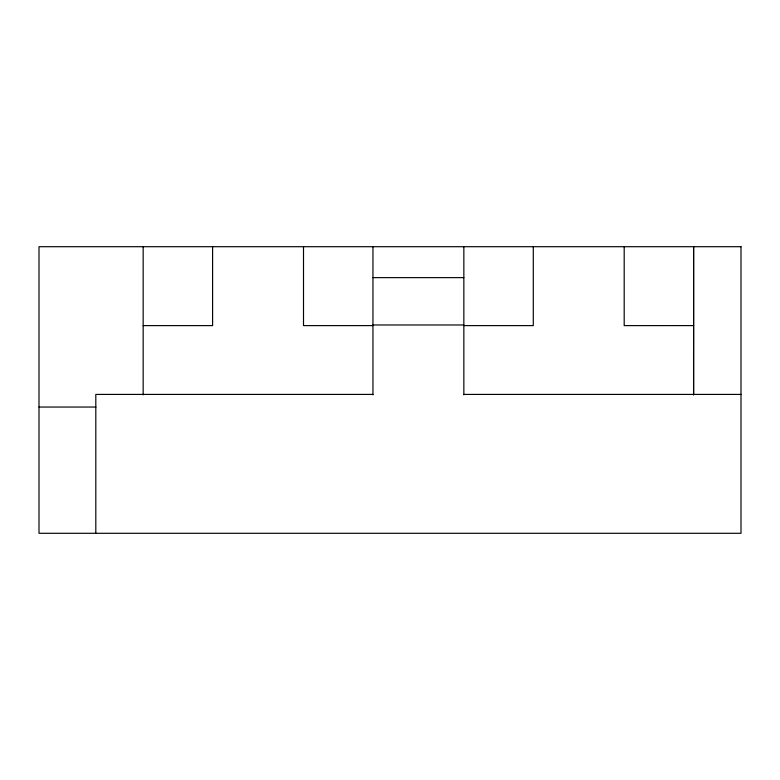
<?xml version="1.0" encoding="UTF-8"?>
<svg xmlns="http://www.w3.org/2000/svg" width="780" height="780" viewBox="0 0 780 780"><rect width="100%" height="100%" fill="white"/><g stroke="black" fill="none" stroke-linecap="round" stroke-linejoin="round"><path stroke-width="1.17" d="M693.576 394.816L693.605 246.704L693.615 394.836M372.947 277.631L463.846 277.631M372.947 324.977L463.846 324.977M143.159 325.611L212.599 325.611L212.599 246.704M372.947 325.611L303.508 325.611L303.508 246.704M463.846 325.611L533.286 325.611L533.286 246.704M693.605 325.601L624.195 325.611L624.195 246.704M372.947 394.417L95.813 394.417L95.813 533.296M463.846 394.417L741 394.417M39 407.043L95.92 407.043M463.846 246.704L463.846 394.865M372.947 246.704L372.947 394.865M143.159 246.704L143.159 394.894M741 246.704L39 246.704L39 533.296L741 533.296L741 246.704"/></g></svg>
